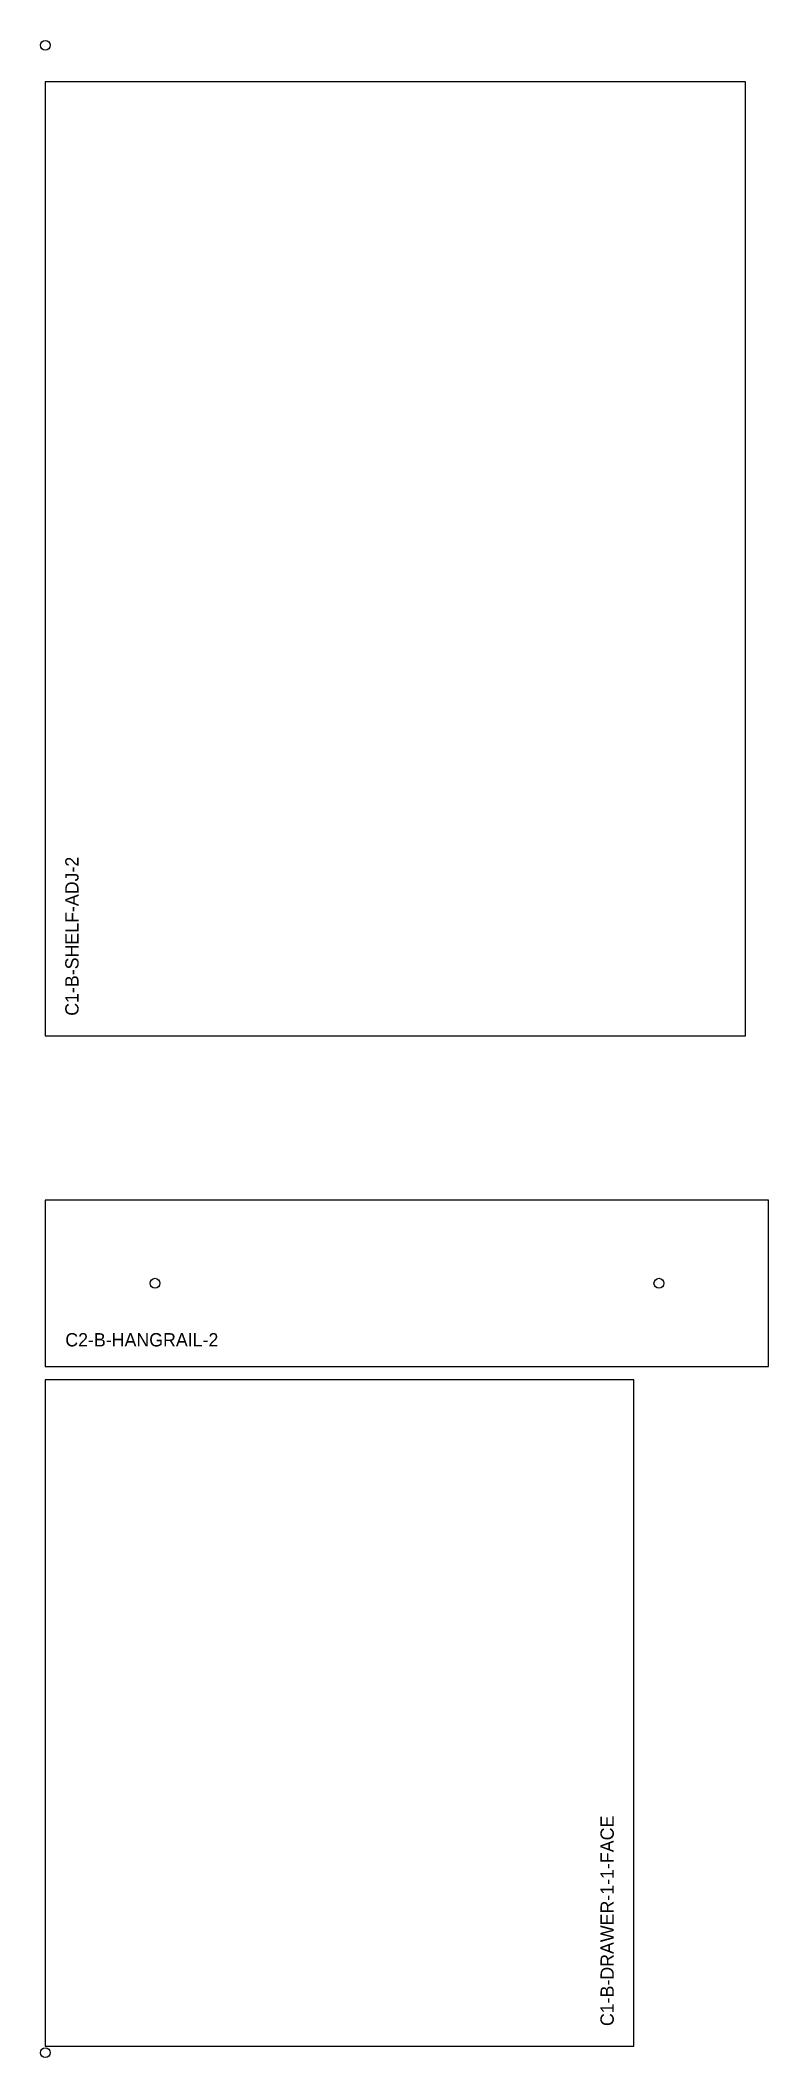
# Model space of a CAD drawing. Header units: millimetres. Extents: x -3 to 435, y 3 to 1217.
import ezdxf

# ---------------------------------------------------------------- set-up
doc = ezdxf.new("R2010")
doc.units = ezdxf.units.MM
for name, color, linetype in [('DRILL_6_THRU', 5, 'CONTINUOUS'), ('LABEL', 8, 'CONTINUOUS'), ('OUTLINE', 7, 'CONTINUOUS'), ('TILE_REG', 6, 'CONTINUOUS')]:
    doc.layers.add(name, color=color, linetype=linetype)

msp = doc.modelspace()

# ---------------------------------------------------------------- linework, layer by layer
at = {"layer": 'DRILL_6_THRU'}
for centre in [(66, 469), (369.3, 469)]:
    msp.add_circle(centre, 3, dxfattribs=at)
at = {"layer": 'OUTLINE'}
for points in [[(0, 618), (421.3, 618), (421.3, 1192.1), (0, 1192.1)], [(0, 419), (435.3, 419), (435.3, 519), (0, 519)], [(354.1, 10), (354.1, 411), (0, 411), (0, 10)]]:
    msp.add_lwpolyline(points, close=True, dxfattribs=at)
at = {"layer": 'TILE_REG'}
for centre in [(0, 1214), (0, 6)]:
    msp.add_circle(centre, 3, dxfattribs=at)

# ---------------------------------------------------------------- texts
at = {"layer": 'LABEL'}
for s, p in [('C1-B-SHELF-ADJ-2', (20, 630)), ('C1-B-DRAWER-1-1-FACE', (342.1, 22))]:
    msp.add_text(s, height=8, rotation=90, dxfattribs=at).set_placement(p)
msp.add_text('C2-B-HANGRAIL-2', height=8, dxfattribs=at).set_placement((12, 431))

doc.saveas('drawing.dxf')
